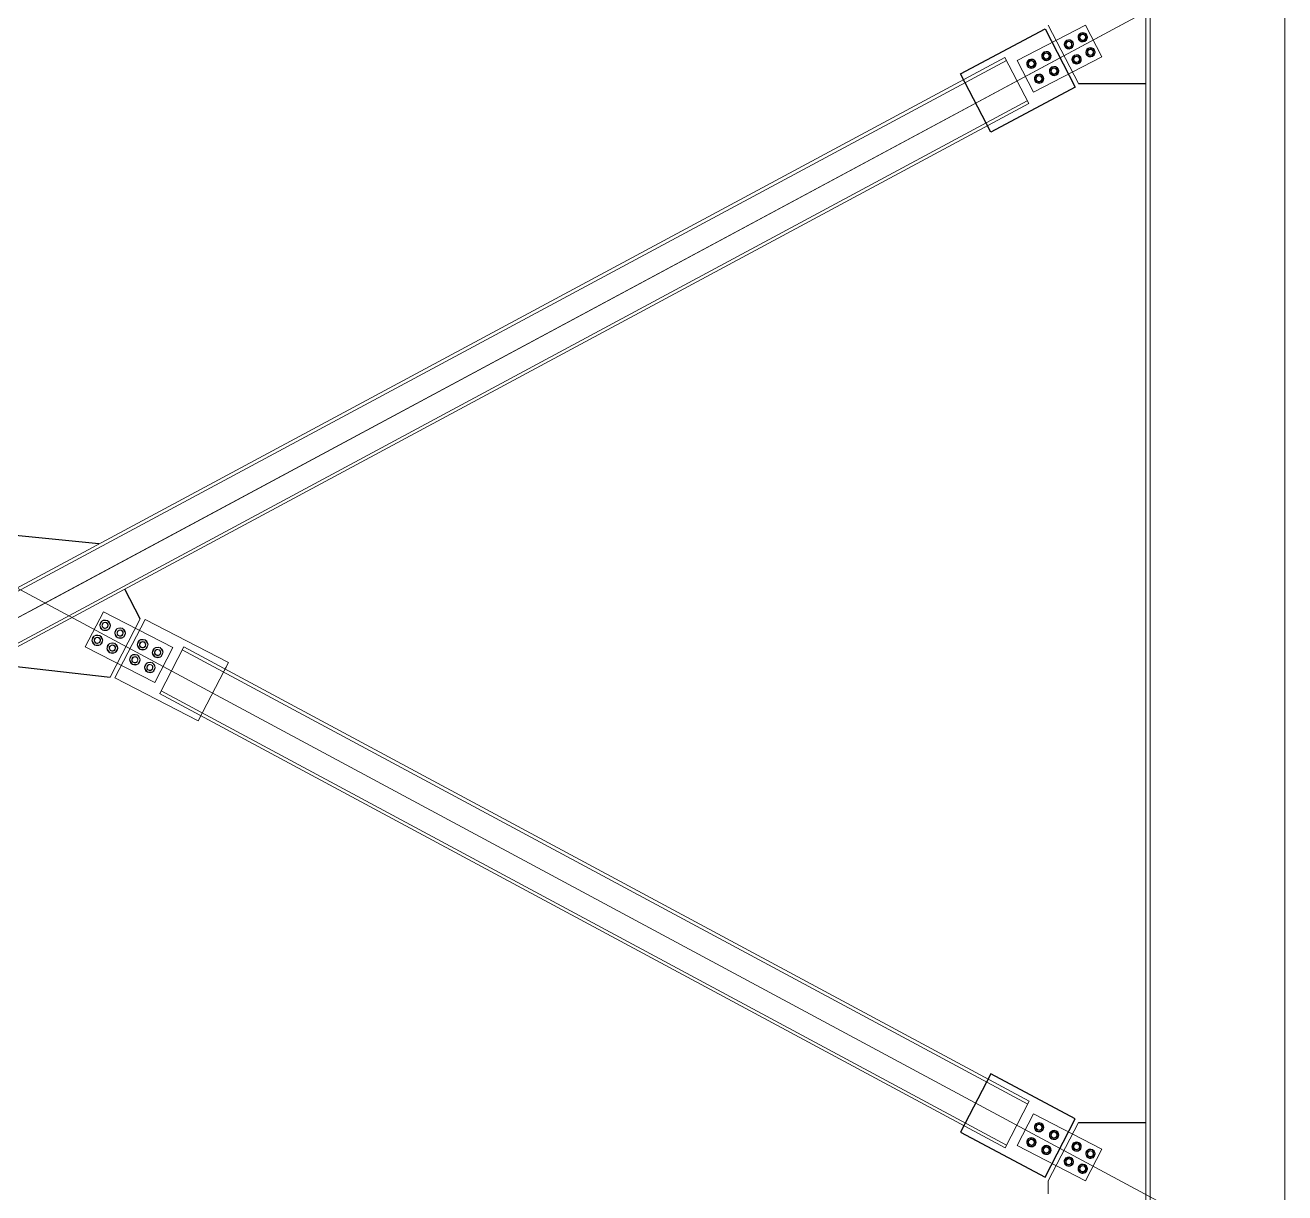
# Model space of a CAD drawing. Header units: millimetres. Extents: x -6949 to 83354, y -55091 to 16861.
# Drawn here: x 18686 to 22716, y -27905 to -24170 of the extents above; entities that cross this region are included whole.
import ezdxf

# ---------------------------------------------------------------- set-up
doc = ezdxf.new("R2010")
doc.units = ezdxf.units.MM
doc.layers.add('A-DETL', color=7, linetype='Continuous', lineweight=18, true_color=0x00a600)
for name, color, linetype, lineweight in [('S-BEAM', 7, 'Continuous', 18), ('S-COLS', 7, 'Continuous', 18), ('S-FSTN', 7, 'Continuous', 18)]:
    doc.layers.add(name, color=color, linetype=linetype, lineweight=lineweight)

msp = doc.modelspace()

# ---------------------------------------------------------------- linework, layer by layer
for points in [[(21774.9, -24512.4), (21678.5, -24325.8), (21948.5, -24181.8), (22044.9, -24368.4)], [(21774.9, -27524.3), (21678.5, -27710.9), (21948.5, -27854.9), (22044.9, -27668.4)]]:
    msp.add_lwpolyline(points, close=True)
for points in [[(22055.4, -24355.9), (22271.5, -24355.9)], [(18922.5, -25829.4), (18922.5, -25829.4), (18537.4, -25790.3)], [(19054.2, -26068.9), (19005, -25974.1)], [(18564.4, -26210.9), (18564.4, -26210.9), (18957.8, -26255.5)], [(22055.4, -27680.8), (22271.5, -27680.8)]]:
    msp.add_lwpolyline(points)
at = {"layer": 'A-DETL'}
for p, q in [((17466.5, -26708), (22500, -24003.4)), ((18750, -26018.4), (22500, -24003.4)), ((17466.5, -25328.7), (22500, -28033.4)), ((15000, -28033.4), (18750, -26018.4))]:
    msp.add_line(p, q, dxfattribs=at)
at = {"layer": 'S-BEAM'}
for p, q in [((21820.3, -24273.4), (15601.7, -27612.5)), ((21824.9, -24282.3), (15606.4, -27621.3)), ((21896.3, -24420.5), (21820.3, -24273.4)), ((15674.2, -27752.6), (21891.7, -24411.6)), ((15678.8, -27761.4), (21896.3, -24420.5)), ((19116.8, -26308.2), (19193.4, -26159.1)), ((19188.8, -26168), (21893.6, -27621.3)), ((19193.4, -26159.1), (21898.3, -27612.5)), ((19329, -26223.4), (19324.4, -26232.4)), ((21821.2, -27761.4), (19116.4, -26308.1)), ((21825.8, -27752.6), (19121, -26299.2)), ((21898.3, -27612.5), (21821.3, -27761.5))]:
    msp.add_line(p, q, dxfattribs=at)
for major_axis, start_param, end_param in [((38.6, 74.8), 6.16394, 6.402302), ((34, 65.9), 6.148017, 6.418459)]:
    msp.add_ellipse((19290.6, -26297.7), major_axis=major_axis, ratio=0.000001, start_param=start_param, end_param=end_param, dxfattribs=at)
at = {"layer": 'S-COLS'}
for p, q in [((22271.5, -23908.4), (22271.5, -35888.4)), ((22284.5, -23908.4), (22284.5, -35888.4)), ((22715.5, -35888.4), (22715.5, -23908.4))]:
    msp.add_line(p, q, dxfattribs=at)
at = {"layer": 'S-FSTN'}
for p, q in [((22271.5, -24522.6), (22271.5, -24104.4)), ((21859, -24283.1), (22077.6, -24170.1)), ((21859, -24283.1), (22077.6, -24170.1)), ((22055.4, -24355.9), (21959, -24169.3)), ((22077.6, -24170.1), (22129.9, -24271.4)), ((22077.6, -24170.1), (22129.9, -24271.4)), ((22054.4, -24207.6), (22062.4, -24195.1)), ((22061.2, -24220.7), (22054.4, -24207.6)), ((22054.4, -24207.6), (22054.4, -24207.6)), ((22062.4, -24195.1), (22077.1, -24195.8)), ((22062.4, -24195.1), (22062.4, -24195.1)), ((22083.9, -24209), (22075.9, -24221.4)), ((22077.1, -24195.8), (22083.9, -24209)), ((22077.1, -24195.8), (22077.1, -24195.8)), ((22083.9, -24209), (22083.9, -24209)), ((22010, -24230.5), (22017.9, -24218.1)), ((22016.8, -24243.7), (22010, -24230.5)), ((22010, -24230.5), (22010, -24230.5)), ((22031.5, -24244.4), (22016.8, -24243.7)), ((22016.8, -24243.7), (22016.8, -24243.7)), ((22017.9, -24218.1), (22032.7, -24218.8)), ((22017.9, -24218.1), (22017.9, -24218.1)), ((22039.5, -24231.9), (22031.5, -24244.4)), ((22031.5, -24244.4), (22031.5, -24244.4)), ((22032.7, -24218.8), (22039.5, -24231.9)), ((22032.7, -24218.8), (22032.7, -24218.8)), ((22039.5, -24231.9), (22039.5, -24231.9)), ((22075.9, -24221.4), (22061.2, -24220.7)), ((22061.2, -24220.7), (22061.2, -24220.7)), ((22075.9, -24221.4), (22075.9, -24221.4)), ((22079.2, -24255.6), (22087.2, -24243.1)), ((22087.2, -24243.1), (22101.9, -24243.8)), ((22087.2, -24243.1), (22087.2, -24243.1)), ((22101.9, -24243.8), (22108.7, -24256.9)), ((22101.9, -24243.8), (22101.9, -24243.8)), ((21911.4, -24384.3), (21859, -24283.1)), ((21859, -24283.1), (21859, -24283.1)), ((21911.4, -24384.3), (21859, -24283.1)), ((21859, -24283.1), (21859, -24283.1)), ((21890, -24292.5), (21898, -24280.1)), ((21896.8, -24305.6), (21890, -24292.5)), ((21890, -24292.5), (21890, -24292.5)), ((21898, -24280.1), (21912.8, -24280.8)), ((21898, -24280.1), (21898, -24280.1)), ((22129.9, -24271.4), (21911.4, -24384.3)), ((21919.6, -24293.9), (21911.6, -24306.3)), ((21912.8, -24280.8), (21919.6, -24293.9)), ((21912.8, -24280.8), (21912.8, -24280.8)), ((21919.6, -24293.9), (21919.6, -24293.9)), ((21938, -24267.7), (21946, -24255.3)), ((21944.8, -24280.8), (21938, -24267.7)), ((21938, -24267.7), (21938, -24267.7)), ((21959.6, -24281.5), (21944.8, -24280.8)), ((21944.8, -24280.8), (21944.8, -24280.8)), ((21946, -24255.3), (21960.7, -24256)), ((21946, -24255.3), (21946, -24255.3)), ((21967.5, -24269.1), (21959.6, -24281.5)), ((21959.6, -24281.5), (21959.6, -24281.5)), ((21960.7, -24256), (21967.5, -24269.1)), ((21960.7, -24256), (21960.7, -24256)), ((21967.5, -24269.1), (21967.5, -24269.1)), ((22034.8, -24278.5), (22042.7, -24266.1)), ((22041.5, -24291.6), (22034.8, -24278.5)), ((22034.8, -24278.5), (22034.8, -24278.5)), ((22056.3, -24292.3), (22041.5, -24291.6)), ((22041.5, -24291.6), (22041.5, -24291.6)), ((22042.7, -24266.1), (22057.5, -24266.8)), ((22042.7, -24266.1), (22042.7, -24266.1)), ((22064.3, -24279.9), (22056.3, -24292.3)), ((22056.3, -24292.3), (22056.3, -24292.3)), ((22057.5, -24266.8), (22064.3, -24279.9)), ((22057.5, -24266.8), (22057.5, -24266.8)), ((22064.3, -24279.9), (22064.3, -24279.9)), ((22086, -24268.7), (22079.2, -24255.6)), ((22079.2, -24255.6), (22079.2, -24255.6)), ((22100.7, -24269.4), (22086, -24268.7)), ((22086, -24268.7), (22086, -24268.7)), ((22108.7, -24256.9), (22100.7, -24269.4)), ((22100.7, -24269.4), (22100.7, -24269.4)), ((22108.7, -24256.9), (22108.7, -24256.9)), ((21911.6, -24306.3), (21896.8, -24305.6)), ((21896.8, -24305.6), (21896.8, -24305.6)), ((21911.6, -24306.3), (21911.6, -24306.3)), ((21914.8, -24340.5), (21922.8, -24328)), ((21922.8, -24328), (21937.6, -24328.7)), ((21922.8, -24328), (21922.8, -24328)), ((21937.6, -24328.7), (21944.3, -24341.9)), ((21937.6, -24328.7), (21937.6, -24328.7)), ((21962.8, -24315.7), (21970.8, -24303.3)), ((21969.6, -24328.8), (21962.8, -24315.7)), ((21962.8, -24315.7), (21962.8, -24315.7)), ((21984.3, -24329.5), (21969.6, -24328.8)), ((21969.6, -24328.8), (21969.6, -24328.8)), ((21970.8, -24303.3), (21985.5, -24303.9)), ((21970.8, -24303.3), (21970.8, -24303.3)), ((21992.3, -24317.1), (21984.3, -24329.5)), ((21984.3, -24329.5), (21984.3, -24329.5)), ((21985.5, -24303.9), (21992.3, -24317.1)), ((21985.5, -24303.9), (21985.5, -24303.9)), ((21992.3, -24317.1), (21992.3, -24317.1)), ((22271.5, -24295.5), (22271.5, -24325.5)), ((21921.6, -24353.6), (21914.8, -24340.5)), ((21914.8, -24340.5), (21914.8, -24340.5)), ((21936.4, -24354.3), (21921.6, -24353.6)), ((21921.6, -24353.6), (21921.6, -24353.6)), ((21944.3, -24341.9), (21936.4, -24354.3)), ((21936.4, -24354.3), (21936.4, -24354.3)), ((21944.3, -24341.9), (21944.3, -24341.9)), ((21911.4, -24384.3), (21911.4, -24384.3)), ((21911.4, -24384.3), (21911.4, -24384.3)), ((18936.4, -26046.4), (18878.6, -26158.3)), ((18936.4, -26046.4), (18878.6, -26158.3)), ((19158.5, -26161.1), (18936.4, -26046.4)), ((18936.4, -26046.4), (18936.4, -26046.4)), ((19158.5, -26161.1), (18936.4, -26046.4)), ((18936.4, -26046.4), (18936.4, -26046.4)), ((18932.8, -26075.3), (18924.8, -26090.7)), ((18932.8, -26075.3), (18924.8, -26090.7)), ((18924.8, -26090.7), (18934.2, -26105.2)), ((18924.8, -26090.7), (18924.8, -26090.7)), ((18924.8, -26090.7), (18934.2, -26105.2)), ((18924.8, -26090.7), (18924.8, -26090.7)), ((18950.1, -26074.5), (18932.8, -26075.3)), ((18950.1, -26074.5), (18932.8, -26075.3)), ((18932.8, -26075.3), (18932.8, -26075.3)), ((18932.8, -26075.3), (18932.8, -26075.3)), ((18934.2, -26105.2), (18951.5, -26104.4)), ((18934.2, -26105.2), (18951.5, -26104.4)), ((18934.2, -26105.2), (18934.2, -26105.2)), ((18934.2, -26105.2), (18934.2, -26105.2)), ((18959.4, -26089), (18950.1, -26074.5)), ((18950.1, -26074.5), (18950.1, -26074.5)), ((18959.4, -26089), (18950.1, -26074.5)), ((18950.1, -26074.5), (18950.1, -26074.5)), ((18951.5, -26104.4), (18959.4, -26089)), ((18951.5, -26104.4), (18959.4, -26089)), ((18951.5, -26104.4), (18951.5, -26104.4)), ((18951.5, -26104.4), (18951.5, -26104.4)), ((18957.8, -26255.5), (19054.2, -26068.9)), ((18959.4, -26089), (18959.4, -26089)), ((18959.4, -26089), (18959.4, -26089)), ((18980.7, -26100.1), (18972.8, -26115.4)), ((18980.7, -26100.1), (18972.8, -26115.4)), ((18998, -26099.2), (18980.7, -26100.1)), ((18998, -26099.2), (18980.7, -26100.1)), ((18980.7, -26100.1), (18980.7, -26100.1)), ((18980.7, -26100.1), (18980.7, -26100.1)), ((19007.4, -26113.8), (18998, -26099.2)), ((18998, -26099.2), (18998, -26099.2)), ((19007.4, -26113.8), (18998, -26099.2)), ((18998, -26099.2), (18998, -26099.2)), ((19054.2, -26068.9), (19054.2, -26068.9)), ((18908, -26123.2), (18900, -26138.6)), ((18908, -26123.2), (18900, -26138.6)), ((18900, -26138.6), (18909.4, -26153.2)), ((18900, -26138.6), (18900, -26138.6)), ((18900, -26138.6), (18909.4, -26153.2)), ((18900, -26138.6), (18900, -26138.6)), ((18925.3, -26122.4), (18908, -26123.2)), ((18925.3, -26122.4), (18908, -26123.2)), ((18908, -26123.2), (18908, -26123.2)), ((18908, -26123.2), (18908, -26123.2)), ((18934.6, -26137), (18925.3, -26122.4)), ((18925.3, -26122.4), (18925.3, -26122.4)), ((18934.6, -26137), (18925.3, -26122.4)), ((18925.3, -26122.4), (18925.3, -26122.4)), ((18926.7, -26152.4), (18934.6, -26137)), ((18926.7, -26152.4), (18934.6, -26137)), ((18934.6, -26137), (18934.6, -26137)), ((18934.6, -26137), (18934.6, -26137)), ((18955.9, -26148), (18948, -26163.4)), ((18955.9, -26148), (18948, -26163.4)), ((18973.2, -26147.2), (18955.9, -26148)), ((18973.2, -26147.2), (18955.9, -26148)), ((18955.9, -26148), (18955.9, -26148)), ((18955.9, -26148), (18955.9, -26148)), ((18972.8, -26115.4), (18982.1, -26130)), ((18972.8, -26115.4), (18972.8, -26115.4)), ((18972.8, -26115.4), (18982.1, -26130)), ((18972.8, -26115.4), (18972.8, -26115.4)), ((18982.6, -26161.8), (18973.2, -26147.2)), ((18973.2, -26147.2), (18973.2, -26147.2)), ((18982.6, -26161.8), (18973.2, -26147.2)), ((18973.2, -26147.2), (18973.2, -26147.2)), ((18982.1, -26130), (18999.4, -26129.2)), ((18982.1, -26130), (18999.4, -26129.2)), ((18982.1, -26130), (18982.1, -26130)), ((18982.1, -26130), (18982.1, -26130)), ((18999.4, -26129.2), (19007.4, -26113.8)), ((18999.4, -26129.2), (19007.4, -26113.8)), ((18999.4, -26129.2), (18999.4, -26129.2)), ((18999.4, -26129.2), (18999.4, -26129.2)), ((19007.4, -26113.8), (19007.4, -26113.8)), ((19007.4, -26113.8), (19007.4, -26113.8)), ((19052.7, -26137.2), (19044.7, -26152.6)), ((19052.7, -26137.2), (19044.7, -26152.6)), ((19070, -26136.4), (19052.7, -26137.2)), ((19070, -26136.4), (19052.7, -26137.2)), ((19052.7, -26137.2), (19052.7, -26137.2)), ((19052.7, -26137.2), (19052.7, -26137.2)), ((19079.3, -26151), (19070, -26136.4)), ((19070, -26136.4), (19070, -26136.4)), ((19079.3, -26151), (19070, -26136.4)), ((19070, -26136.4), (19070, -26136.4)), ((18878.6, -26158.3), (19100.7, -26273.1)), ((18878.6, -26158.3), (18878.6, -26158.3)), ((18878.6, -26158.3), (19100.7, -26273.1)), ((18878.6, -26158.3), (18878.6, -26158.3)), ((18909.4, -26153.2), (18926.7, -26152.4)), ((18909.4, -26153.2), (18926.7, -26152.4)), ((18909.4, -26153.2), (18909.4, -26153.2)), ((18909.4, -26153.2), (18909.4, -26153.2)), ((18926.7, -26152.4), (18926.7, -26152.4)), ((18926.7, -26152.4), (18926.7, -26152.4)), ((18948, -26163.4), (18957.3, -26178)), ((18948, -26163.4), (18948, -26163.4)), ((18948, -26163.4), (18957.3, -26178)), ((18948, -26163.4), (18948, -26163.4)), ((18957.3, -26178), (18974.6, -26177.2)), ((18957.3, -26178), (18974.6, -26177.2)), ((18957.3, -26178), (18957.3, -26178)), ((18957.3, -26178), (18957.3, -26178)), ((18974.6, -26177.2), (18982.6, -26161.8)), ((18974.6, -26177.2), (18982.6, -26161.8)), ((18974.6, -26177.2), (18974.6, -26177.2)), ((18974.6, -26177.2), (18974.6, -26177.2)), ((18982.6, -26161.8), (18982.6, -26161.8)), ((18982.6, -26161.8), (18982.6, -26161.8)), ((19027.9, -26185.2), (19020, -26200.6)), ((19027.9, -26185.2), (19020, -26200.6)), ((19045.2, -26184.4), (19027.9, -26185.2)), ((19045.2, -26184.4), (19027.9, -26185.2)), ((19027.9, -26185.2), (19027.9, -26185.2)), ((19027.9, -26185.2), (19027.9, -26185.2)), ((19044.7, -26152.6), (19054.1, -26167.2)), ((19044.7, -26152.6), (19044.7, -26152.6)), ((19044.7, -26152.6), (19054.1, -26167.2)), ((19044.7, -26152.6), (19044.7, -26152.6)), ((19054.6, -26199), (19045.2, -26184.4)), ((19045.2, -26184.4), (19045.2, -26184.4)), ((19054.6, -26199), (19045.2, -26184.4)), ((19045.2, -26184.4), (19045.2, -26184.4)), ((19054.1, -26167.2), (19071.4, -26166.4)), ((19054.1, -26167.2), (19071.4, -26166.4)), ((19054.1, -26167.2), (19054.1, -26167.2)), ((19054.1, -26167.2), (19054.1, -26167.2)), ((19071.4, -26166.4), (19079.3, -26151)), ((19071.4, -26166.4), (19079.3, -26151)), ((19071.4, -26166.4), (19071.4, -26166.4)), ((19071.4, -26166.4), (19071.4, -26166.4)), ((19079.3, -26151), (19079.3, -26151)), ((19079.3, -26151), (19079.3, -26151)), ((19100.7, -26162), (19092.7, -26177.4)), ((19100.7, -26162), (19092.7, -26177.4)), ((19092.7, -26177.4), (19102.1, -26192)), ((19092.7, -26177.4), (19092.7, -26177.4)), ((19092.7, -26177.4), (19102.1, -26192)), ((19092.7, -26177.4), (19092.7, -26177.4)), ((19100.7, -26273.1), (19158.5, -26161.1)), ((19100.7, -26273.1), (19158.5, -26161.1)), ((19118, -26161.2), (19100.7, -26162)), ((19118, -26161.2), (19100.7, -26162)), ((19100.7, -26162), (19100.7, -26162)), ((19100.7, -26162), (19100.7, -26162)), ((19127.3, -26175.8), (19118, -26161.2)), ((19118, -26161.2), (19118, -26161.2)), ((19127.3, -26175.8), (19118, -26161.2)), ((19118, -26161.2), (19118, -26161.2)), ((19119.4, -26191.2), (19127.3, -26175.8)), ((19119.4, -26191.2), (19127.3, -26175.8)), ((19127.3, -26175.8), (19127.3, -26175.8)), ((19127.3, -26175.8), (19127.3, -26175.8)), ((19158.5, -26161.1), (19158.5, -26161.1)), ((19158.5, -26161.1), (19158.5, -26161.1)), ((19020, -26200.6), (19029.3, -26215.2)), ((19020, -26200.6), (19020, -26200.6)), ((19020, -26200.6), (19029.3, -26215.2)), ((19020, -26200.6), (19020, -26200.6)), ((19029.3, -26215.2), (19046.6, -26214.4)), ((19029.3, -26215.2), (19046.6, -26214.4)), ((19029.3, -26215.2), (19029.3, -26215.2)), ((19029.3, -26215.2), (19029.3, -26215.2)), ((19046.6, -26214.4), (19054.6, -26199)), ((19046.6, -26214.4), (19054.6, -26199)), ((19046.6, -26214.4), (19046.6, -26214.4)), ((19046.6, -26214.4), (19046.6, -26214.4)), ((19054.6, -26199), (19054.6, -26199)), ((19054.6, -26199), (19054.6, -26199)), ((19075.9, -26210), (19067.9, -26225.4)), ((19075.9, -26210), (19067.9, -26225.4)), ((19067.9, -26225.4), (19077.3, -26240)), ((19067.9, -26225.4), (19067.9, -26225.4)), ((19067.9, -26225.4), (19077.3, -26240)), ((19067.9, -26225.4), (19067.9, -26225.4)), ((19093.2, -26209.2), (19075.9, -26210)), ((19093.2, -26209.2), (19075.9, -26210)), ((19075.9, -26210), (19075.9, -26210)), ((19075.9, -26210), (19075.9, -26210)), ((19102.5, -26223.8), (19093.2, -26209.2)), ((19093.2, -26209.2), (19093.2, -26209.2)), ((19102.5, -26223.8), (19093.2, -26209.2)), ((19093.2, -26209.2), (19093.2, -26209.2)), ((19094.6, -26239.2), (19102.5, -26223.8)), ((19094.6, -26239.2), (19102.5, -26223.8)), ((19102.1, -26192), (19119.4, -26191.2)), ((19102.1, -26192), (19119.4, -26191.2)), ((19102.1, -26192), (19102.1, -26192)), ((19102.1, -26192), (19102.1, -26192)), ((19102.5, -26223.8), (19102.5, -26223.8)), ((19102.5, -26223.8), (19102.5, -26223.8)), ((19119.4, -26191.2), (19119.4, -26191.2)), ((19119.4, -26191.2), (19119.4, -26191.2)), ((18974.8, -26255.3), (18974.8, -26255.3)), ((19077.3, -26240), (19094.6, -26239.2)), ((19077.3, -26240), (19094.6, -26239.2)), ((19077.3, -26240), (19077.3, -26240)), ((19077.3, -26240), (19077.3, -26240)), ((19094.6, -26239.2), (19094.6, -26239.2)), ((19094.6, -26239.2), (19094.6, -26239.2)), ((19100.7, -26273.1), (19100.7, -26273.1)), ((19100.7, -26273.1), (19100.7, -26273.1)), ((19242.4, -26391), (19242.4, -26391)), ((22271.5, -27902.4), (22271.5, -27484.1)), ((21911.4, -27652.4), (21859, -27753.6)), ((21911.4, -27652.4), (21859, -27753.6)), ((21911.4, -27652.4), (21911.4, -27652.4)), ((22129.9, -27765.3), (21911.4, -27652.4)), ((21911.4, -27652.4), (21911.4, -27652.4)), ((21921.6, -27683.1), (21914.8, -27696.2)), ((21914.8, -27696.2), (21922.8, -27708.7)), ((21914.8, -27696.2), (21914.8, -27696.2)), ((21936.4, -27682.4), (21921.6, -27683.1)), ((21921.6, -27683.1), (21921.6, -27683.1)), ((21922.8, -27708.7), (21937.6, -27708)), ((21922.8, -27708.7), (21922.8, -27708.7)), ((21944.3, -27694.9), (21936.4, -27682.4)), ((21936.4, -27682.4), (21936.4, -27682.4)), ((21937.6, -27708), (21944.3, -27694.9)), ((21937.6, -27708), (21937.6, -27708)), ((21944.3, -27694.9), (21944.3, -27694.9)), ((22055.4, -27680.8), (21959, -27867.4)), ((21969.6, -27707.9), (21962.8, -27721)), ((21984.3, -27707.2), (21969.6, -27707.9)), ((21969.6, -27707.9), (21969.6, -27707.9)), ((21992.3, -27719.6), (21984.3, -27707.2)), ((21984.3, -27707.2), (21984.3, -27707.2)), ((21985.5, -27732.8), (21992.3, -27719.6)), ((21992.3, -27719.6), (21992.3, -27719.6)), ((22271.5, -27681.2), (22271.5, -27711.2)), ((21859, -27753.6), (22077.6, -27866.6)), ((21859, -27753.6), (21859, -27753.6)), ((21859, -27753.6), (22077.6, -27866.6)), ((21859, -27753.6), (21859, -27753.6)), ((21896.8, -27731.1), (21890, -27744.2)), ((21890, -27744.2), (21898, -27756.6)), ((21890, -27744.2), (21890, -27744.2)), ((21911.6, -27730.4), (21896.8, -27731.1)), ((21896.8, -27731.1), (21896.8, -27731.1)), ((21898, -27756.6), (21912.8, -27756)), ((21898, -27756.6), (21898, -27756.6)), ((21919.6, -27742.8), (21911.6, -27730.4)), ((21911.6, -27730.4), (21911.6, -27730.4)), ((21912.8, -27756), (21919.6, -27742.8)), ((21912.8, -27756), (21912.8, -27756)), ((21919.6, -27742.8), (21919.6, -27742.8)), ((21944.8, -27755.9), (21938, -27769)), ((21959.6, -27755.2), (21944.8, -27755.9)), ((21944.8, -27755.9), (21944.8, -27755.9)), ((21967.5, -27767.6), (21959.6, -27755.2)), ((21959.6, -27755.2), (21959.6, -27755.2)), ((21962.8, -27721), (21970.8, -27733.5)), ((21962.8, -27721), (21962.8, -27721)), ((21970.8, -27733.5), (21985.5, -27732.8)), ((21970.8, -27733.5), (21970.8, -27733.5)), ((21985.5, -27732.8), (21985.5, -27732.8)), ((22041.5, -27745.1), (22034.8, -27758.2)), ((22034.8, -27758.2), (22042.7, -27770.6)), ((22034.8, -27758.2), (22034.8, -27758.2)), ((22056.3, -27744.4), (22041.5, -27745.1)), ((22041.5, -27745.1), (22041.5, -27745.1)), ((22064.3, -27756.8), (22056.3, -27744.4)), ((22056.3, -27744.4), (22056.3, -27744.4)), ((22057.5, -27770), (22064.3, -27756.8)), ((22064.3, -27756.8), (22064.3, -27756.8)), ((21938, -27769), (21946, -27781.4)), ((21938, -27769), (21938, -27769)), ((21946, -27781.4), (21960.7, -27780.7)), ((21946, -27781.4), (21946, -27781.4)), ((21960.7, -27780.7), (21967.5, -27767.6)), ((21960.7, -27780.7), (21960.7, -27780.7)), ((21967.5, -27767.6), (21967.5, -27767.6)), ((22016.8, -27793), (22010, -27806.2)), ((22031.5, -27792.4), (22016.8, -27793)), ((22016.8, -27793), (22016.8, -27793)), ((22039.5, -27804.8), (22031.5, -27792.4)), ((22031.5, -27792.4), (22031.5, -27792.4)), ((22042.7, -27770.6), (22057.5, -27770)), ((22042.7, -27770.6), (22042.7, -27770.6)), ((22057.5, -27770), (22057.5, -27770)), ((22077.6, -27866.6), (22129.9, -27765.3)), ((22077.6, -27866.6), (22129.9, -27765.3)), ((22086, -27768), (22079.2, -27781.2)), ((22079.2, -27781.2), (22087.2, -27793.6)), ((22079.2, -27781.2), (22079.2, -27781.2)), ((22100.7, -27767.3), (22086, -27768)), ((22086, -27768), (22086, -27768)), ((22087.2, -27793.6), (22101.9, -27792.9)), ((22087.2, -27793.6), (22087.2, -27793.6)), ((22108.7, -27779.8), (22100.7, -27767.3)), ((22100.7, -27767.3), (22100.7, -27767.3)), ((22101.9, -27792.9), (22108.7, -27779.8)), ((22101.9, -27792.9), (22101.9, -27792.9)), ((22108.7, -27779.8), (22108.7, -27779.8)), ((22010, -27806.2), (22017.9, -27818.6)), ((22010, -27806.2), (22010, -27806.2)), ((22017.9, -27818.6), (22032.7, -27817.9)), ((22017.9, -27818.6), (22017.9, -27818.6)), ((22032.7, -27817.9), (22039.5, -27804.8)), ((22032.7, -27817.9), (22032.7, -27817.9)), ((22039.5, -27804.8), (22039.5, -27804.8)), ((22061.2, -27816), (22054.4, -27829.1)), ((22054.4, -27829.1), (22062.4, -27841.6)), ((22054.4, -27829.1), (22054.4, -27829.1)), ((22075.9, -27815.3), (22061.2, -27816)), ((22061.2, -27816), (22061.2, -27816)), ((22083.9, -27827.7), (22075.9, -27815.3)), ((22075.9, -27815.3), (22075.9, -27815.3)), ((22077.1, -27840.9), (22083.9, -27827.7)), ((22083.9, -27827.7), (22083.9, -27827.7)), ((21959, -27867.4), (21959, -27908.4)), ((22062.4, -27841.6), (22077.1, -27840.9)), ((22062.4, -27841.6), (22062.4, -27841.6)), ((22077.1, -27840.9), (22077.1, -27840.9))]:
    msp.add_line(p, q, dxfattribs=at)
msp.add_lwpolyline([(19336.6, -26208.9), (19070.1, -26071.2), (18973.7, -26257.7), (19240.2, -26395.4)], close=True, dxfattribs=at)
for centre, radius, start, end in [((22069.2, -24208.3), 15, 27.3239, 207.3239), ((22069.2, -24208.3), 13.5, 27.3239, 207.3239), ((22069.2, -24208.3), 15, 207.3239, 27.3239), ((22069.2, -24208.3), 13.5, 207.3239, 27.3239), ((22069.2, -24208.3), 10, 27.3239, 207.3239), ((22069.2, -24208.3), 10, 27.3239, 207.3239), ((22069.2, -24208.3), 10, 27.3239, 207.3239), ((22069.2, -24208.3), 9, 27.3239, 207.3239), ((22069.2, -24208.3), 9, 27.3239, 207.3239), ((22069.2, -24208.3), 10, 207.3239, 27.3239), ((22069.2, -24208.3), 10, 207.3239, 27.3239), ((22069.2, -24208.3), 10, 207.3239, 27.3239), ((22069.2, -24208.3), 9, 207.3239, 27.3239), ((22069.2, -24208.3), 9, 207.3239, 27.3239), ((21952.8, -24268.4), 15, 27.3239, 207.3239), ((21952.8, -24268.4), 13.5, 27.3239, 207.3239), ((22024.7, -24231.2), 15, 27.3239, 207.3239), ((22024.7, -24231.2), 13.5, 27.3239, 207.3239), ((22024.7, -24231.2), 15, 207.3239, 27.3239), ((22024.7, -24231.2), 13.5, 207.3239, 27.3239), ((22024.7, -24231.2), 10, 27.3239, 207.3239), ((22024.7, -24231.2), 10, 27.3239, 207.3239), ((22024.7, -24231.2), 10, 27.3239, 207.3239), ((22024.7, -24231.2), 9, 27.3239, 207.3239), ((22024.7, -24231.2), 9, 27.3239, 207.3239), ((22024.7, -24231.2), 10, 207.3239, 27.3239), ((22024.7, -24231.2), 10, 207.3239, 27.3239), ((22024.7, -24231.2), 10, 207.3239, 27.3239), ((22024.7, -24231.2), 9, 207.3239, 27.3239), ((22024.7, -24231.2), 9, 207.3239, 27.3239), ((22093.9, -24256.3), 15, 27.3239, 207.3239), ((22093.9, -24256.3), 13.5, 27.3239, 207.3239), ((22093.9, -24256.3), 15, 207.3239, 27.3239), ((22093.9, -24256.3), 13.5, 207.3239, 27.3239), ((22093.9, -24256.3), 10, 27.3239, 207.3239), ((22093.9, -24256.3), 10, 27.3239, 207.3239), ((22093.9, -24256.3), 10, 27.3239, 207.3239), ((22093.9, -24256.3), 9, 27.3239, 207.3239), ((22093.9, -24256.3), 9, 27.3239, 207.3239), ((22093.9, -24256.3), 10, 207.3239, 27.3239), ((22093.9, -24256.3), 10, 207.3239, 27.3239), ((22093.9, -24256.3), 10, 207.3239, 27.3239), ((22093.9, -24256.3), 9, 207.3239, 27.3239), ((22093.9, -24256.3), 9, 207.3239, 27.3239), ((21904.8, -24293.2), 15, 27.3239, 207.3239), ((21904.8, -24293.2), 13.5, 27.3239, 207.3239), ((21904.8, -24293.2), 15, 207.3239, 27.3239), ((21904.8, -24293.2), 13.5, 207.3239, 27.3239), ((21904.8, -24293.2), 10, 27.3239, 207.3239), ((21904.8, -24293.2), 10, 27.3239, 207.3239), ((21904.8, -24293.2), 10, 27.3239, 207.3239), ((21904.8, -24293.2), 9, 27.3239, 207.3239), ((21904.8, -24293.2), 9, 27.3239, 207.3239), ((21904.8, -24293.2), 10, 207.3239, 27.3239), ((21904.8, -24293.2), 10, 207.3239, 27.3239), ((21904.8, -24293.2), 10, 207.3239, 27.3239), ((21904.8, -24293.2), 9, 207.3239, 27.3239), ((21904.8, -24293.2), 9, 207.3239, 27.3239), ((21952.8, -24268.4), 15, 207.3239, 27.3239), ((21952.8, -24268.4), 13.5, 207.3239, 27.3239), ((21952.8, -24268.4), 10, 27.3239, 207.3239), ((21952.8, -24268.4), 10, 27.3239, 207.3239), ((21952.8, -24268.4), 10, 27.3239, 207.3239), ((21952.8, -24268.4), 9, 27.3239, 207.3239), ((21952.8, -24268.4), 9, 27.3239, 207.3239), ((21952.8, -24268.4), 10, 207.3239, 27.3239), ((21952.8, -24268.4), 10, 207.3239, 27.3239), ((21952.8, -24268.4), 10, 207.3239, 27.3239), ((21952.8, -24268.4), 9, 207.3239, 27.3239), ((21952.8, -24268.4), 9, 207.3239, 27.3239), ((22049.5, -24279.2), 15, 27.3239, 207.3239), ((22049.5, -24279.2), 13.5, 27.3239, 207.3239), ((22049.5, -24279.2), 15, 207.3239, 27.3239), ((22049.5, -24279.2), 13.5, 207.3239, 27.3239), ((22049.5, -24279.2), 10, 27.3239, 207.3239), ((22049.5, -24279.2), 10, 27.3239, 207.3239), ((22049.5, -24279.2), 10, 27.3239, 207.3239), ((22049.5, -24279.2), 9, 27.3239, 207.3239), ((22049.5, -24279.2), 9, 27.3239, 207.3239), ((22049.5, -24279.2), 10, 207.3239, 27.3239), ((22049.5, -24279.2), 10, 207.3239, 27.3239), ((22049.5, -24279.2), 10, 207.3239, 27.3239), ((22049.5, -24279.2), 9, 207.3239, 27.3239), ((22049.5, -24279.2), 9, 207.3239, 27.3239), ((21929.6, -24341.2), 15, 27.3239, 207.3239), ((21929.6, -24341.2), 13.5, 27.3239, 207.3239), ((21929.6, -24341.2), 15, 207.3239, 27.3239), ((21929.6, -24341.2), 13.5, 207.3239, 27.3239), ((21929.6, -24341.2), 10, 27.3239, 207.3239), ((21929.6, -24341.2), 10, 27.3239, 207.3239), ((21929.6, -24341.2), 10, 27.3239, 207.3239), ((21929.6, -24341.2), 9, 27.3239, 207.3239), ((21929.6, -24341.2), 9, 27.3239, 207.3239), ((21977.6, -24316.4), 15, 27.3239, 207.3239), ((21977.6, -24316.4), 13.5, 27.3239, 207.3239), ((21977.6, -24316.4), 15, 207.3239, 27.3239), ((21977.6, -24316.4), 13.5, 207.3239, 27.3239), ((21977.6, -24316.4), 10, 27.3239, 207.3239), ((21977.6, -24316.4), 10, 27.3239, 207.3239), ((21977.6, -24316.4), 10, 27.3239, 207.3239), ((21977.6, -24316.4), 9, 27.3239, 207.3239), ((21977.6, -24316.4), 9, 27.3239, 207.3239), ((21977.6, -24316.4), 10, 207.3239, 27.3239), ((21977.6, -24316.4), 10, 207.3239, 27.3239), ((21977.6, -24316.4), 10, 207.3239, 27.3239), ((21977.6, -24316.4), 9, 207.3239, 27.3239), ((21977.6, -24316.4), 9, 207.3239, 27.3239), ((21929.6, -24341.2), 10, 207.3239, 27.3239), ((21929.6, -24341.2), 10, 207.3239, 27.3239), ((21929.6, -24341.2), 10, 207.3239, 27.3239), ((21929.6, -24341.2), 9, 207.3239, 27.3239), ((21929.6, -24341.2), 9, 207.3239, 27.3239), ((18942.1, -26089.8), 17, 152.6761, 332.6761), ((18942.1, -26089.8), 17, 152.6761, 332.6761), ((18942.1, -26089.8), 17, 332.6761, 152.6761), ((18942.1, -26089.8), 17, 332.6761, 152.6761), ((18942.1, -26089.8), 10, 152.6761, 332.6761), ((18942.1, -26089.8), 10, 152.6761, 332.6761), ((18942.1, -26089.8), 10, 152.6761, 332.6761), ((18942.1, -26089.8), 9, 152.6761, 332.6761), ((18942.1, -26089.8), 9, 152.6761, 332.6761), ((18942.1, -26089.8), 10, 332.6761, 152.6761), ((18942.1, -26089.8), 10, 332.6761, 152.6761), ((18942.1, -26089.8), 10, 332.6761, 152.6761), ((18942.1, -26089.8), 9, 332.6761, 152.6761), ((18942.1, -26089.8), 9, 332.6761, 152.6761), ((18990.1, -26114.6), 17, 152.6761, 332.6761), ((18990.1, -26114.6), 17, 152.6761, 332.6761), ((18990.1, -26114.6), 17, 332.6761, 152.6761), ((18990.1, -26114.6), 17, 332.6761, 152.6761), ((18990.1, -26114.6), 10, 332.6761, 152.6761), ((18990.1, -26114.6), 10, 332.6761, 152.6761), ((18990.1, -26114.6), 10, 332.6761, 152.6761), ((18990.1, -26114.6), 9, 332.6761, 152.6761), ((18990.1, -26114.6), 9, 332.6761, 152.6761), ((18917.3, -26137.8), 17, 152.6761, 332.6761), ((18917.3, -26137.8), 17, 152.6761, 332.6761), ((18917.3, -26137.8), 17, 332.6761, 152.6761), ((18917.3, -26137.8), 17, 332.6761, 152.6761), ((18917.3, -26137.8), 10, 152.6761, 332.6761), ((18917.3, -26137.8), 10, 152.6761, 332.6761), ((18917.3, -26137.8), 10, 152.6761, 332.6761), ((18917.3, -26137.8), 9, 152.6761, 332.6761), ((18917.3, -26137.8), 9, 152.6761, 332.6761), ((18917.3, -26137.8), 10, 332.6761, 152.6761), ((18917.3, -26137.8), 10, 332.6761, 152.6761), ((18917.3, -26137.8), 10, 332.6761, 152.6761), ((18917.3, -26137.8), 9, 332.6761, 152.6761), ((18917.3, -26137.8), 9, 332.6761, 152.6761), ((18965.3, -26162.6), 17, 332.6761, 152.6761), ((18965.3, -26162.6), 17, 332.6761, 152.6761), ((18990.1, -26114.6), 10, 152.6761, 332.6761), ((18990.1, -26114.6), 10, 152.6761, 332.6761), ((18990.1, -26114.6), 10, 152.6761, 332.6761), ((18990.1, -26114.6), 9, 152.6761, 332.6761), ((18990.1, -26114.6), 9, 152.6761, 332.6761), ((19062, -26151.8), 17, 152.6761, 332.6761), ((19062, -26151.8), 17, 152.6761, 332.6761), ((19062, -26151.8), 17, 332.6761, 152.6761), ((19062, -26151.8), 17, 332.6761, 152.6761), ((19062, -26151.8), 10, 152.6761, 332.6761), ((19062, -26151.8), 10, 152.6761, 332.6761), ((19062, -26151.8), 10, 152.6761, 332.6761), ((19062, -26151.8), 9, 152.6761, 332.6761), ((19062, -26151.8), 9, 152.6761, 332.6761), ((19062, -26151.8), 10, 332.6761, 152.6761), ((19062, -26151.8), 10, 332.6761, 152.6761), ((19062, -26151.8), 10, 332.6761, 152.6761), ((19062, -26151.8), 9, 332.6761, 152.6761), ((19062, -26151.8), 9, 332.6761, 152.6761), ((18965.3, -26162.6), 17, 152.6761, 332.6761), ((18965.3, -26162.6), 17, 152.6761, 332.6761), ((18965.3, -26162.6), 10, 152.6761, 332.6761), ((18965.3, -26162.6), 10, 152.6761, 332.6761), ((18965.3, -26162.6), 10, 152.6761, 332.6761), ((18965.3, -26162.6), 9, 152.6761, 332.6761), ((18965.3, -26162.6), 9, 152.6761, 332.6761), ((18965.3, -26162.6), 10, 332.6761, 152.6761), ((18965.3, -26162.6), 10, 332.6761, 152.6761), ((18965.3, -26162.6), 10, 332.6761, 152.6761), ((18965.3, -26162.6), 9, 332.6761, 152.6761), ((18965.3, -26162.6), 9, 332.6761, 152.6761), ((19037.3, -26199.8), 17, 332.6761, 152.6761), ((19037.3, -26199.8), 17, 332.6761, 152.6761), ((19110, -26176.6), 17, 152.6761, 332.6761), ((19110, -26176.6), 17, 152.6761, 332.6761), ((19110, -26176.6), 17, 332.6761, 152.6761), ((19110, -26176.6), 17, 332.6761, 152.6761), ((19110, -26176.6), 10, 152.6761, 332.6761), ((19110, -26176.6), 10, 152.6761, 332.6761), ((19110, -26176.6), 10, 152.6761, 332.6761), ((19110, -26176.6), 9, 152.6761, 332.6761), ((19110, -26176.6), 9, 152.6761, 332.6761), ((19110, -26176.6), 10, 332.6761, 152.6761), ((19110, -26176.6), 10, 332.6761, 152.6761), ((19110, -26176.6), 10, 332.6761, 152.6761), ((19110, -26176.6), 9, 332.6761, 152.6761), ((19110, -26176.6), 9, 332.6761, 152.6761), ((19037.3, -26199.8), 17, 152.6761, 332.6761), ((19037.3, -26199.8), 17, 152.6761, 332.6761), ((19037.3, -26199.8), 10, 152.6761, 332.6761), ((19037.3, -26199.8), 10, 152.6761, 332.6761), ((19037.3, -26199.8), 10, 152.6761, 332.6761), ((19037.3, -26199.8), 9, 152.6761, 332.6761), ((19037.3, -26199.8), 9, 152.6761, 332.6761), ((19037.3, -26199.8), 10, 332.6761, 152.6761), ((19037.3, -26199.8), 10, 332.6761, 152.6761), ((19037.3, -26199.8), 10, 332.6761, 152.6761), ((19037.3, -26199.8), 9, 332.6761, 152.6761), ((19037.3, -26199.8), 9, 332.6761, 152.6761), ((19085.2, -26224.6), 17, 152.6761, 332.6761), ((19085.2, -26224.6), 17, 152.6761, 332.6761), ((19085.2, -26224.6), 17, 332.6761, 152.6761), ((19085.2, -26224.6), 17, 332.6761, 152.6761), ((19085.2, -26224.6), 10, 152.6761, 332.6761), ((19085.2, -26224.6), 10, 152.6761, 332.6761), ((19085.2, -26224.6), 10, 152.6761, 332.6761), ((19085.2, -26224.6), 9, 152.6761, 332.6761), ((19085.2, -26224.6), 9, 152.6761, 332.6761), ((19085.2, -26224.6), 10, 332.6761, 152.6761), ((19085.2, -26224.6), 10, 332.6761, 152.6761), ((19085.2, -26224.6), 10, 332.6761, 152.6761), ((19085.2, -26224.6), 9, 332.6761, 152.6761), ((19085.2, -26224.6), 9, 332.6761, 152.6761), ((21929.6, -27695.5), 15, 152.6761, 332.6761), ((21929.6, -27695.5), 13.5, 152.6761, 332.6761), ((21929.6, -27695.5), 15, 332.6761, 152.6761), ((21929.6, -27695.5), 13.5, 332.6761, 152.6761), ((21929.6, -27695.5), 10, 152.6761, 332.6761), ((21929.6, -27695.5), 10, 152.6761, 332.6761), ((21929.6, -27695.5), 10, 152.6761, 332.6761), ((21929.6, -27695.5), 9, 152.6761, 332.6761), ((21929.6, -27695.5), 9, 152.6761, 332.6761), ((21929.6, -27695.5), 10, 332.6761, 152.6761), ((21929.6, -27695.5), 10, 332.6761, 152.6761), ((21929.6, -27695.5), 10, 332.6761, 152.6761), ((21929.6, -27695.5), 9, 332.6761, 152.6761), ((21929.6, -27695.5), 9, 332.6761, 152.6761), ((21977.6, -27720.3), 15, 152.6761, 332.6761), ((21977.6, -27720.3), 13.5, 152.6761, 332.6761), ((21977.6, -27720.3), 15, 332.6761, 152.6761), ((21977.6, -27720.3), 13.5, 332.6761, 152.6761), ((21977.6, -27720.3), 10, 152.6761, 332.6761), ((21977.6, -27720.3), 10, 152.6761, 332.6761), ((21977.6, -27720.3), 10, 152.6761, 332.6761), ((21977.6, -27720.3), 9, 152.6761, 332.6761), ((21977.6, -27720.3), 9, 152.6761, 332.6761), ((21977.6, -27720.3), 10, 332.6761, 152.6761), ((21977.6, -27720.3), 10, 332.6761, 152.6761), ((21977.6, -27720.3), 10, 332.6761, 152.6761), ((21977.6, -27720.3), 9, 332.6761, 152.6761), ((21977.6, -27720.3), 9, 332.6761, 152.6761), ((21904.8, -27743.5), 15, 152.6761, 332.6761), ((21904.8, -27743.5), 13.5, 152.6761, 332.6761), ((21904.8, -27743.5), 15, 332.6761, 152.6761), ((21904.8, -27743.5), 13.5, 332.6761, 152.6761), ((21904.8, -27743.5), 10, 152.6761, 332.6761), ((21904.8, -27743.5), 10, 152.6761, 332.6761), ((21904.8, -27743.5), 10, 152.6761, 332.6761), ((21904.8, -27743.5), 9, 152.6761, 332.6761), ((21904.8, -27743.5), 9, 152.6761, 332.6761), ((21904.8, -27743.5), 10, 332.6761, 152.6761), ((21904.8, -27743.5), 10, 332.6761, 152.6761), ((21904.8, -27743.5), 10, 332.6761, 152.6761), ((21904.8, -27743.5), 9, 332.6761, 152.6761), ((21904.8, -27743.5), 9, 332.6761, 152.6761), ((21952.8, -27768.3), 15, 332.6761, 152.6761), ((21952.8, -27768.3), 13.5, 332.6761, 152.6761), ((21952.8, -27768.3), 10, 332.6761, 152.6761), ((21952.8, -27768.3), 10, 332.6761, 152.6761), ((21952.8, -27768.3), 10, 332.6761, 152.6761), ((21952.8, -27768.3), 9, 332.6761, 152.6761), ((21952.8, -27768.3), 9, 332.6761, 152.6761), ((22049.5, -27757.5), 15, 152.6761, 332.6761), ((22049.5, -27757.5), 13.5, 152.6761, 332.6761), ((22049.5, -27757.5), 15, 332.6761, 152.6761), ((22049.5, -27757.5), 13.5, 332.6761, 152.6761), ((22049.5, -27757.5), 10, 152.6761, 332.6761), ((22049.5, -27757.5), 10, 152.6761, 332.6761), ((22049.5, -27757.5), 10, 152.6761, 332.6761), ((22049.5, -27757.5), 9, 152.6761, 332.6761), ((22049.5, -27757.5), 9, 152.6761, 332.6761), ((22049.5, -27757.5), 10, 332.6761, 152.6761), ((22049.5, -27757.5), 10, 332.6761, 152.6761), ((22049.5, -27757.5), 10, 332.6761, 152.6761), ((22049.5, -27757.5), 9, 332.6761, 152.6761), ((22049.5, -27757.5), 9, 332.6761, 152.6761), ((21952.8, -27768.3), 15, 152.6761, 332.6761), ((21952.8, -27768.3), 13.5, 152.6761, 332.6761), ((21952.8, -27768.3), 10, 152.6761, 332.6761), ((21952.8, -27768.3), 10, 152.6761, 332.6761), ((21952.8, -27768.3), 10, 152.6761, 332.6761), ((21952.8, -27768.3), 9, 152.6761, 332.6761), ((21952.8, -27768.3), 9, 152.6761, 332.6761), ((22024.7, -27805.5), 15, 152.6761, 332.6761), ((22024.7, -27805.5), 13.5, 152.6761, 332.6761), ((22024.7, -27805.5), 15, 332.6761, 152.6761), ((22024.7, -27805.5), 13.5, 332.6761, 152.6761), ((22024.7, -27805.5), 10, 332.6761, 152.6761), ((22024.7, -27805.5), 10, 332.6761, 152.6761), ((22024.7, -27805.5), 10, 332.6761, 152.6761), ((22024.7, -27805.5), 9, 332.6761, 152.6761), ((22024.7, -27805.5), 9, 332.6761, 152.6761), ((22093.9, -27780.5), 15, 152.6761, 332.6761), ((22093.9, -27780.5), 13.5, 152.6761, 332.6761), ((22093.9, -27780.5), 15, 332.6761, 152.6761), ((22093.9, -27780.5), 13.5, 332.6761, 152.6761), ((22093.9, -27780.5), 10, 152.6761, 332.6761), ((22093.9, -27780.5), 10, 152.6761, 332.6761), ((22093.9, -27780.5), 10, 152.6761, 332.6761), ((22093.9, -27780.5), 9, 152.6761, 332.6761), ((22093.9, -27780.5), 9, 152.6761, 332.6761), ((22093.9, -27780.5), 10, 332.6761, 152.6761), ((22093.9, -27780.5), 10, 332.6761, 152.6761), ((22093.9, -27780.5), 10, 332.6761, 152.6761), ((22093.9, -27780.5), 9, 332.6761, 152.6761), ((22093.9, -27780.5), 9, 332.6761, 152.6761), ((22024.7, -27805.5), 10, 152.6761, 332.6761), ((22024.7, -27805.5), 10, 152.6761, 332.6761), ((22024.7, -27805.5), 10, 152.6761, 332.6761), ((22024.7, -27805.5), 9, 152.6761, 332.6761), ((22024.7, -27805.5), 9, 152.6761, 332.6761), ((22069.2, -27828.4), 15, 152.6761, 332.6761), ((22069.2, -27828.4), 13.5, 152.6761, 332.6761), ((22069.2, -27828.4), 15, 332.6761, 152.6761), ((22069.2, -27828.4), 13.5, 332.6761, 152.6761), ((22069.2, -27828.4), 10, 152.6761, 332.6761), ((22069.2, -27828.4), 10, 152.6761, 332.6761), ((22069.2, -27828.4), 10, 152.6761, 332.6761), ((22069.2, -27828.4), 9, 152.6761, 332.6761), ((22069.2, -27828.4), 9, 152.6761, 332.6761), ((22069.2, -27828.4), 10, 332.6761, 152.6761), ((22069.2, -27828.4), 10, 332.6761, 152.6761), ((22069.2, -27828.4), 10, 332.6761, 152.6761), ((22069.2, -27828.4), 9, 332.6761, 152.6761), ((22069.2, -27828.4), 9, 332.6761, 152.6761)]:
    msp.add_arc(centre, radius, start, end, dxfattribs=at)

doc.saveas('drawing.dxf')
